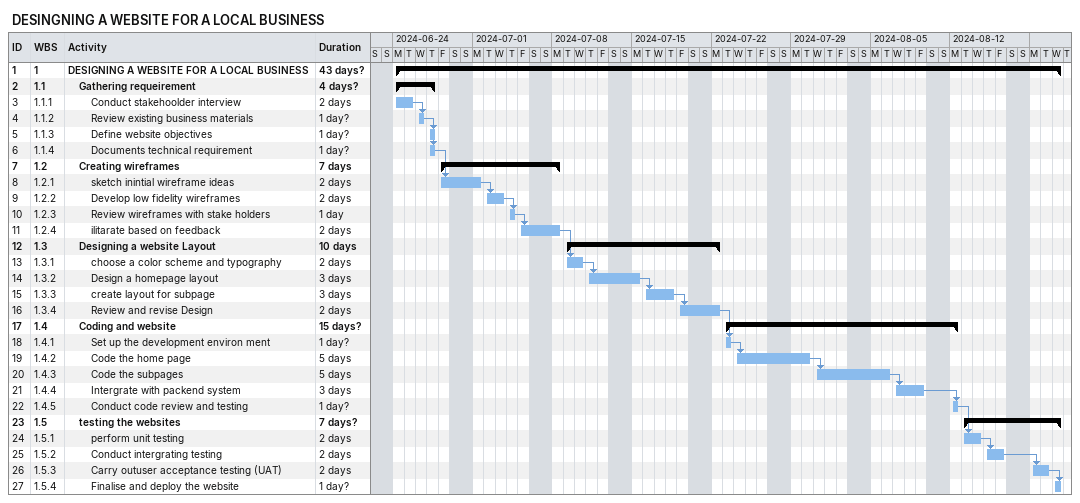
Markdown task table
DESINGNING A WEBSITE FOR A LOCAL BUSINESS

| ID | WBS | Task | Duration | Start | Finish | Predecessors |
|---|---|---|---|---|---|---|
| 1 | 1 | **DESIGNING A WEBSITE FOR A LOCAL BUSINESS** | 43d? | 2024-06-24 | 2024-08-21 |  |
| 2 | 1.1 | **Gathering requeirement** | 4d? | 2024-06-24 | 2024-06-27 |  |
| 3 | 1.1.1 | Conduct stakehoolder interview | 2d | 2024-06-24 | 2024-06-25 |  |
| 4 | 1.1.2 | Review existing business materials | 1d? | 2024-06-26 | 2024-06-26 | 3 |
| 5 | 1.1.3 | Define website objectives | 1d? | 2024-06-27 | 2024-06-27 | 4 |
| 6 | 1.1.4 | Documents technical requirement | 1d? | 2024-06-27 | 2024-06-27 | 4 |
| 7 | 1.2 | **Creating wireframes** | 7d | 2024-06-28 | 2024-07-08 |  |
| 8 | 1.2.1 | sketch inintial wireframe ideas | 2d | 2024-06-28 | 2024-07-01 | 6 |
| 9 | 1.2.2 | Develop low fidelity wireframes | 2d | 2024-07-02 | 2024-07-03 | 8 |
| 10 | 1.2.3 | Review wireframes with stake holders | 1d | 2024-07-04 | 2024-07-04 | 9 |
| 11 | 1.2.4 | ilitarate based on feedback | 2d | 2024-07-05 | 2024-07-08 | 10 |
| 12 | 1.3 | **Designing a website Layout** | 10d | 2024-07-09 | 2024-07-22 |  |
| 13 | 1.3.1 | choose a color scheme and typography | 2d | 2024-07-09 | 2024-07-10 | 11 |
| 14 | 1.3.2 | Design a homepage layout | 3d | 2024-07-11 | 2024-07-15 | 13 |
| 15 | 1.3.3 | create layout for subpage | 3d | 2024-07-16 | 2024-07-18 | 14 |
| 16 | 1.3.4 | Review and revise Design | 2d | 2024-07-19 | 2024-07-22 | 15 |
| 17 | 1.4 | **Coding and website** | 15d? | 2024-07-23 | 2024-08-12 |  |
| 18 | 1.4.1 | Set up the development environ ment | 1d? | 2024-07-23 | 2024-07-23 | 16 |
| 19 | 1.4.2 | Code the home page | 5d | 2024-07-24 | 2024-07-30 | 18 |
| 20 | 1.4.3 | Code the subpages | 5d | 2024-07-31 | 2024-08-06 | 19 |
| 21 | 1.4.4 | Intergrate with packend system | 3d | 2024-08-07 | 2024-08-09 | 20 |
| 22 | 1.4.5 | Conduct code review and testing | 1d? | 2024-08-12 | 2024-08-12 | 21 |
| 23 | 1.5 | **testing the websites** | 7d? | 2024-08-13 | 2024-08-21 |  |
| 24 | 1.5.1 | perform unit testing | 2d | 2024-08-13 | 2024-08-14 | 22 |
| 25 | 1.5.2 | Conduct intergrating testing | 2d | 2024-08-15 | 2024-08-16 | 24 |
| 26 | 1.5.3 | Carry outuser acceptance testing (UAT) | 2d | 2024-08-19 | 2024-08-20 | 25 |
| 27 | 1.5.4 | Finalise and deploy the website | 1d? | 2024-08-21 | 2024-08-21 | 26 |
